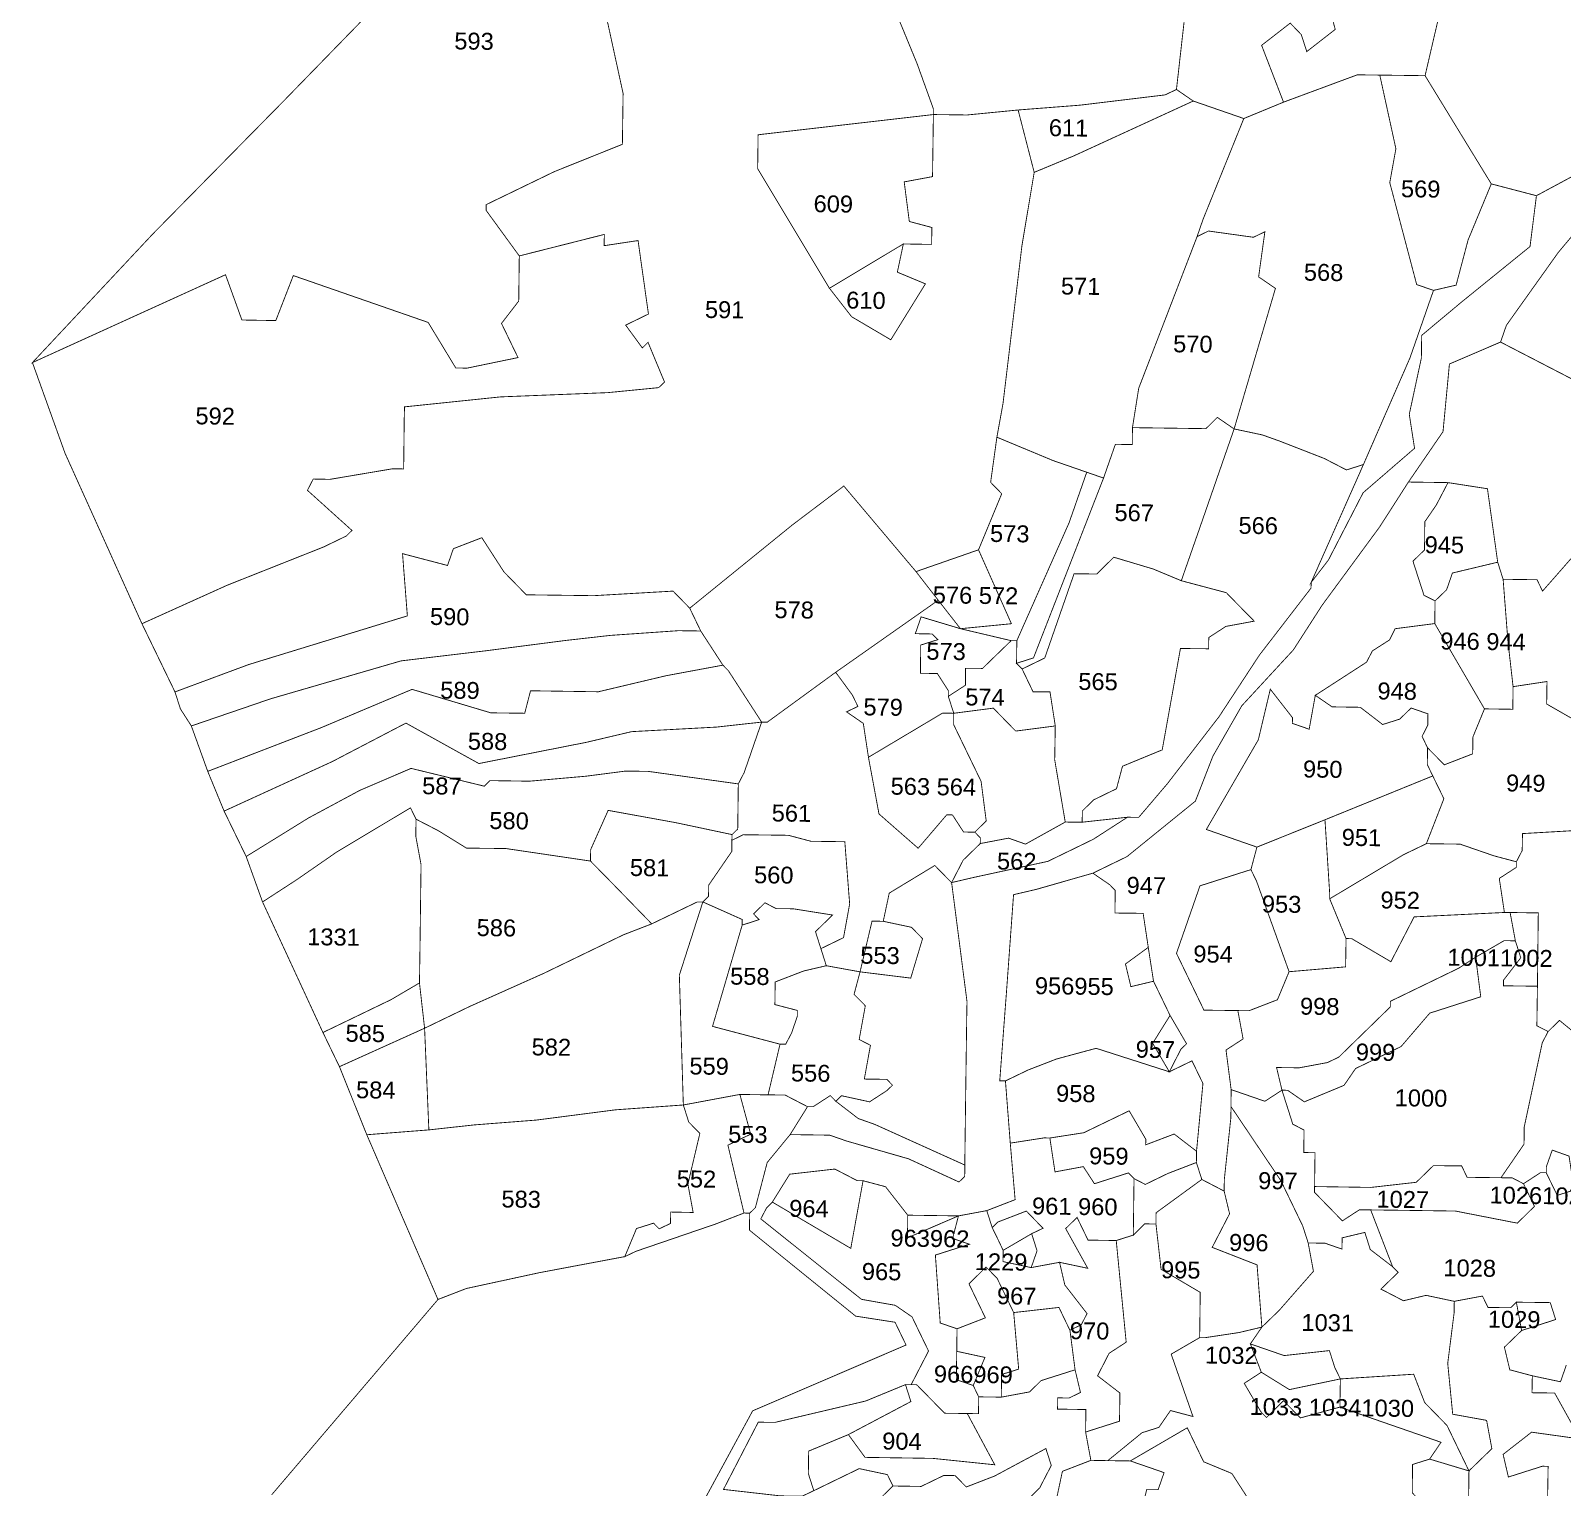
# Model space of a CAD drawing. Header units: metres. Extents: x 259278 to 277237, y 2171369 to 2185379.
# Drawn here: x 267951 to 269027, y 2173847 to 2174870 of the extents above; entities that cross this region are included whole.
import ezdxf

# ---------------------------------------------------------------- set-up
doc = ezdxf.new("R2010")
doc.units = ezdxf.units.M
doc.header["$MEASUREMENT"] = 0
doc.layers.add('SURVEY NO.', color=7, linetype='Continuous')
doc.layers.add('SURVEY PLOT BOUNDARY', color=35, linetype='Continuous')
doc.styles.add('PDF Arial', font='arial.ttf')

msp = doc.modelspace()

# ---------------------------------------------------------------- linework, layer by layer
at = {"layer": 'SURVEY PLOT BOUNDARY', "lineweight": 18, "const_width": 0.595}
for points in [[(268756, 2174828.8), (268748, 2174825), (268688.4, 2174817.8), (268644.8, 2174814.4), (268609, 2174810.9), (268585.3, 2174811.2), (268585.3, 2174815.2), (268573.8, 2174847.1), (268550.8, 2174902.9), (268531.6, 2174950.7), (268599.2, 2174969.7), (268666.6, 2174968.8), (268726.2, 2174979.9), (268773.9, 2174987.2)], [(268898.8, 2174838.9), (268883, 2174839.1), (268831.2, 2174819.9), (268815.8, 2174859.8), (268835.9, 2174875.4), (268843.7, 2174867.3), (268847.5, 2174855.4), (268867.5, 2174871), (268860, 2174898.9), (268880, 2174918.4), (268912.1, 2174941.8), (268928.1, 2174953.5), (268940.1, 2174961.3), (268960, 2174965), (268930.6, 2174838.5)], [(268898.8, 2174838.9), (268910.1, 2174787.2), (268905.8, 2174763.4), (268924.7, 2174691.8), (268936.5, 2174687.7), (268920, 2174640.3), (268887.3, 2174565.4), (268875.4, 2174561.6), (268859.7, 2174569.7), (268828.1, 2174582), (268816.3, 2174586.2), (268796.5, 2174590.4), (268825.5, 2174689.1), (268813.7, 2174697.2), (268818.1, 2174728.9), (268810.1, 2174725), (268778.5, 2174729.4), (268770.5, 2174725.5), (268774.6, 2174737.4), (268803.3, 2174808.4), (268831.2, 2174819.9), (268883, 2174839.1)], [(268930.6, 2174838.5), (268977.1, 2174762.5), (268960.8, 2174723.1), (268952.4, 2174691.4), (268936.5, 2174687.7), (268924.7, 2174691.8), (268905.8, 2174763.4), (268910.1, 2174787.2), (268898.8, 2174838.9)], [(268767.8, 2174820.7), (268684, 2174782.2), (268656.1, 2174770.6), (268644.8, 2174814.4), (268688.4, 2174817.8), (268748, 2174825), (268756, 2174828.8)], [(268564.2, 2174720.3), (268512.3, 2174689.2), (268461.9, 2174773.2), (268462.2, 2174797), (268585.3, 2174811.2), (268584.7, 2174767.6), (268564.8, 2174763.9), (268568.4, 2174736.1), (268584.2, 2174731.9), (268584.1, 2174720)], [(268803.3, 2174808.4), (268774.6, 2174737.4), (268770.5, 2174725.5), (268729.5, 2174619), (268725.1, 2174591.3), (268725, 2174579.4), (268713.1, 2174579.6), (268704.8, 2174555.9), (268693, 2174560), (268669.3, 2174568.2), (268629.9, 2174584.6), (268634.2, 2174608.3), (268647.5, 2174719.2), (268656.1, 2174770.6), (268684, 2174782.2), (268767.8, 2174820.7)], [(269008.8, 2174754.2), (269004.3, 2174718.5), (268956.2, 2174679.5), (268928.2, 2174656.1), (268928, 2174640.2), (268919.5, 2174600.7), (268923.2, 2174576.8), (268887.1, 2174545.6), (268862.7, 2174498.3), (268850.6, 2174482.6), (268887.3, 2174565.4), (268920, 2174640.3), (268936.5, 2174687.7), (268952.4, 2174691.4), (268960.8, 2174723.1), (268977.1, 2174762.5)], [(268029.5, 2174453.6), (267975.5, 2174573.3), (267952.6, 2174637), (268088.2, 2174698.7), (268099.7, 2174666.9), (268123.5, 2174666.5), (268135.8, 2174698.1), (268230.5, 2174665.2), (268249.9, 2174633.2), (268257.8, 2174633.1), (268293.6, 2174640.5), (268282, 2174664.5), (268294.1, 2174680.2), (268294.5, 2174711.9), (268354.2, 2174727), (268354.1, 2174719.1), (268377.9, 2174722.7), (268385.2, 2174671.1), (268369.2, 2174663.3), (268380.9, 2174647.3), (268384.9, 2174651.2), (268396.5, 2174623.3), (268392.4, 2174619.4), (268356.7, 2174615.9), (268281.3, 2174612.9), (268213.9, 2174605.9), (268213.7, 2174598), (268213.3, 2174562.3), (268205.4, 2174562.4), (268161.6, 2174555), (268149.8, 2174555.2), (268145.7, 2174547.3), (268177, 2174519.1), (268173, 2174515.2), (268157.1, 2174507.5), (268089.3, 2174480.6)], [(268725.1, 2174591.3), (268729.5, 2174619), (268770.5, 2174725.5), (268778.5, 2174729.4), (268810.1, 2174725), (268818.1, 2174728.9), (268813.7, 2174697.2), (268825.5, 2174689.1), (268796.5, 2174590.4), (268784.7, 2174598.5), (268776.7, 2174590.6)], [(268512.3, 2174689.2), (268564.2, 2174720.3), (268560, 2174700.5), (268579.7, 2174692.3), (268555.4, 2174653), (268527.9, 2174669.2)], [(269046.6, 2174618.8), (269121.5, 2174582.2), (269153, 2174565.9), (269133.1, 2174562.2), (269137, 2174554.2), (269077.2, 2174527.2), (269068.9, 2174499.6), (269037.2, 2174504), (269013.1, 2174476.5), (269009.2, 2174484.5), (268985.4, 2174484.8), (268981.6, 2174496.8), (268974.4, 2174548.4), (268946.7, 2174552.7), (268918.9, 2174553.1), (268943.2, 2174588.5), (268947.7, 2174636), (268983.6, 2174651.4)], [(268796.5, 2174590.4), (268771.8, 2174519.3), (268759.4, 2174483.8), (268739.7, 2174492), (268712, 2174500.3), (268700, 2174488.5), (268684.1, 2174488.7), (268663.5, 2174429.5), (268647.6, 2174421.8), (268643.7, 2174425.8), (268655.6, 2174429.6), (268704.8, 2174555.9), (268713.1, 2174579.6), (268725, 2174579.4), (268725.1, 2174591.3), (268776.7, 2174590.6), (268784.7, 2174598.5)], [(268693, 2174560), (268680.6, 2174524.5), (268643.9, 2174441.7), (268639.9, 2174441.7), (268604.3, 2174450.1), (268640.1, 2174453.6), (268617, 2174505.5), (268633.3, 2174544.9), (268625.5, 2174552.9), (268629.9, 2174584.6), (268669.3, 2174568.2)], [(268887.3, 2174565.4), (268850.6, 2174482.6), (268850.5, 2174478.6), (268814.2, 2174431.5), (268785.9, 2174388.3), (268749.6, 2174341.2), (268729.5, 2174317.6), (268721.6, 2174317.7), (268689.8, 2174314.2), (268689.9, 2174322.1), (268697.9, 2174329.9), (268713.9, 2174337.7), (268718.1, 2174353.5), (268746, 2174365), (268758.8, 2174436.2), (268778.6, 2174436), (268778.7, 2174443.9), (268790.7, 2174451.7), (268810.6, 2174455.4), (268798.8, 2174467.4), (268791, 2174475.4), (268759.4, 2174483.8), (268771.8, 2174519.3), (268796.5, 2174590.4), (268816.3, 2174586.2), (268828.1, 2174582), (268859.7, 2174569.7), (268875.4, 2174561.6)], [(268643.7, 2174425.8), (268643.9, 2174441.7), (268680.6, 2174524.5), (268693, 2174560), (268704.8, 2174555.9), (268655.6, 2174429.6)], [(268946.7, 2174552.7), (268938.5, 2174537), (268930.4, 2174525.2), (268930.2, 2174505.4), (268922.1, 2174497.5), (268929.8, 2174473.6), (268937.6, 2174469.6), (268937.4, 2174453.7), (268909.6, 2174450.1), (268905.6, 2174442.2), (268893.6, 2174434.5), (268889.5, 2174426.6), (268853.5, 2174403.3), (268849.2, 2174379.5), (268837.4, 2174383.6), (268837.5, 2174387.6), (268821.9, 2174407.6), (268813.5, 2174372.1), (268777, 2174309.1), (268812.5, 2174296.7), (268808.3, 2174280.9), (268772.5, 2174269.5), (268756, 2174222.1), (268775.3, 2174182.2), (268799.1, 2174181.9), (268802.8, 2174162), (268790.8, 2174154.2), (268794.4, 2174126.4), (268794.3, 2174114.5), (268794.2, 2174106.6), (268789.6, 2174063.1), (268789.5, 2174055.1), (268773.8, 2174063.3), (268770, 2174075.2), (268770.1, 2174083.1), (268774.6, 2174130.7), (268766.9, 2174146.6), (268751, 2174138.9), (268759.1, 2174154.7), (268763.1, 2174158.6), (268751.5, 2174178.5), (268739.9, 2174202.5), (268736.2, 2174226.3), (268732.6, 2174250.2), (268712.8, 2174250.4), (268713, 2174266.3), (268709.1, 2174270.3), (268697.3, 2174278.4), (268721.2, 2174290), (268769.3, 2174329), (268781.6, 2174360.6), (268801.9, 2174396), (268838.1, 2174435.2), (268858.3, 2174466.6), (268898.7, 2174521.6), (268918.9, 2174553.1)], [(268981.6, 2174496.8), (268965.7, 2174493), (268949.8, 2174489.2), (268945.7, 2174477.4), (268937.6, 2174469.6), (268929.8, 2174473.6), (268922.1, 2174497.5), (268930.2, 2174505.4), (268930.4, 2174525.2), (268938.5, 2174537), (268946.7, 2174552.7), (268974.4, 2174548.4)], [(268573.1, 2174490.2), (268588.7, 2174470.1), (268516.7, 2174419.5), (268468.7, 2174384.5), (268464.7, 2174384.5), (268441.4, 2174420.5), (268437.5, 2174424.5), (268421.9, 2174448.5), (268414.2, 2174464.5), (268486.3, 2174523), (268522.4, 2174550.3)], [(268414.2, 2174464.5), (268421.9, 2174448.5), (268406.1, 2174448.7), (268358.5, 2174445.4), (268326.7, 2174441.8), (268271.1, 2174434.6), (268211.5, 2174427.5), (268120, 2174400.9), (268064.2, 2174381.8), (268056.5, 2174393.8), (268052.7, 2174405.7), (268104.4, 2174424.9), (268215.9, 2174459.1), (268212.5, 2174502.8), (268244.1, 2174494.5), (268248.2, 2174506.3), (268268.2, 2174514), (268283.7, 2174490), (268299.4, 2174473.9), (268346.9, 2174473.3), (268402.5, 2174476.5)], [(268604.3, 2174450.1), (268588.7, 2174470.1), (268573.1, 2174490.2), (268617, 2174505.5), (268640.1, 2174453.6)], [(268759.4, 2174483.8), (268791, 2174475.4), (268798.8, 2174467.4), (268810.6, 2174455.4), (268790.7, 2174451.7), (268778.7, 2174443.9), (268778.6, 2174436), (268758.8, 2174436.2), (268746, 2174365), (268718.1, 2174353.5), (268713.9, 2174337.7), (268697.9, 2174329.9), (268689.9, 2174322.1), (268689.8, 2174314.2), (268677.9, 2174314.3), (268670.5, 2174358), (268670.9, 2174381.8), (268667.2, 2174405.7), (268655.3, 2174405.8), (268647.6, 2174421.8), (268663.5, 2174429.5), (268684.1, 2174488.7), (268700, 2174488.5), (268712, 2174500.3), (268739.7, 2174492)], [(268985.4, 2174484.8), (268988.8, 2174441.1), (268992.4, 2174409.4), (268992.2, 2174393.5), (268972.3, 2174393.8), (268937.4, 2174453.7), (268937.6, 2174469.6), (268945.7, 2174477.4), (268949.8, 2174489.2), (268965.7, 2174493), (268981.6, 2174496.8)], [(268604.3, 2174450.1), (268576.7, 2174458.4), (268572.6, 2174446.6), (268584.5, 2174446.4), (268588.4, 2174442.4), (268576.4, 2174438.6), (268576.2, 2174418.8), (268588.1, 2174418.6), (268595.8, 2174406.6), (268595.8, 2174402.6), (268599.6, 2174390.7), (268591.7, 2174390.8), (268539.7, 2174359.8), (268536.1, 2174383.6), (268524.3, 2174391.7), (268532.3, 2174395.5), (268528.4, 2174403.5), (268516.7, 2174419.5), (268588.7, 2174470.1)], [(268639.9, 2174441.7), (268619.8, 2174422.2), (268607.9, 2174422.3), (268607.8, 2174410.4), (268595.8, 2174402.6), (268595.8, 2174406.6), (268588.1, 2174418.6), (268576.2, 2174418.8), (268576.4, 2174438.6), (268588.4, 2174442.4), (268584.5, 2174446.4), (268572.6, 2174446.6), (268576.7, 2174458.4), (268604.3, 2174450.1)], [(268421.9, 2174448.5), (268437.5, 2174424.5), (268397.7, 2174417.1), (268350, 2174405.8), (268302.4, 2174406.5), (268298.3, 2174390.7), (268274.5, 2174391), (268219.2, 2174407.5), (268155.4, 2174380.6), (268075.7, 2174349.9), (268064.2, 2174381.8), (268120, 2174400.9), (268211.5, 2174427.5), (268271.1, 2174434.6), (268326.7, 2174441.8), (268358.5, 2174445.4), (268406.1, 2174448.7)], [(268972.3, 2174393.8), (268964.2, 2174374.1), (268964.1, 2174366.1), (268964, 2174362.2), (268944.1, 2174354.5), (268932.3, 2174366.5), (268928.5, 2174374.5), (268932.5, 2174382.4), (268932.6, 2174390.3), (268920.8, 2174394.4), (268912.8, 2174386.6), (268900.8, 2174382.8), (268885.1, 2174394.9), (268865.3, 2174395.2), (268853.5, 2174403.3), (268889.5, 2174426.6), (268893.6, 2174434.5), (268905.6, 2174442.2), (268909.6, 2174450.1), (268937.4, 2174453.7)], [(268595.8, 2174402.6), (268607.8, 2174410.4), (268607.9, 2174422.3), (268619.8, 2174422.2), (268639.9, 2174441.7), (268643.9, 2174441.7), (268643.7, 2174425.8), (268647.6, 2174421.8), (268655.3, 2174405.8), (268667.2, 2174405.7), (268670.9, 2174381.8), (268643.1, 2174378.2), (268627.4, 2174394.3), (268599.6, 2174390.7)], [(268075.7, 2174349.9), (268155.4, 2174380.6), (268219.2, 2174407.5), (268274.5, 2174391), (268298.3, 2174390.7), (268302.4, 2174406.5), (268350, 2174405.8), (268397.7, 2174417.1), (268437.5, 2174424.5), (268441.4, 2174420.5), (268464.7, 2174384.5), (268433, 2174381), (268373.4, 2174377.8), (268341.6, 2174370.3), (268266.1, 2174355.4), (268214.9, 2174383.8), (268163, 2174356.7), (268087.2, 2174322)], [(268539.7, 2174359.8), (268547.1, 2174320), (268574.6, 2174295.9), (268594.7, 2174319.4), (268598.7, 2174319.3), (268606.5, 2174307.3), (268614.4, 2174307.2), (268618.3, 2174303.2), (268618.2, 2174299.2), (268606.2, 2174287.5), (268598.1, 2174271.8), (268594.1, 2174275.8), (268586.3, 2174283.8), (268554.3, 2174264.4), (268550.1, 2174244.6), (268542.2, 2174244.7), (268533.8, 2174209.1), (268510.1, 2174213.4), (268506.3, 2174225.4), (268522.2, 2174233.1), (268526.5, 2174256.8), (268523.1, 2174300.5), (268499.3, 2174300.8), (268483.5, 2174305), (268467.7, 2174305.2), (268451.8, 2174305.4), (268443.8, 2174301.5), (268443.9, 2174305.5), (268447.9, 2174309.4), (268448.3, 2174341.1), (268452.4, 2174349), (268464.7, 2174384.5), (268468.7, 2174384.5), (268516.7, 2174419.5), (268528.4, 2174403.5), (268532.3, 2174395.5), (268524.3, 2174391.7), (268536.1, 2174383.6)], [(269051.4, 2174376.9), (269067.2, 2174368.7), (269054.5, 2174309.4), (268999, 2174306.2), (268998.8, 2174294.3), (268994.7, 2174286.4), (268978.9, 2174290.6), (268955.2, 2174298.8), (268947.3, 2174298.9), (268931.5, 2174299.1), (268943.8, 2174330.7), (268936, 2174346.7), (268932.2, 2174354.6), (268932.3, 2174366.5), (268944.1, 2174354.5), (268964, 2174362.2), (268964.1, 2174366.1), (268964.2, 2174374.1), (268972.3, 2174393.8), (268992.2, 2174393.5), (268992.4, 2174409.4), (269016.2, 2174413), (269016, 2174397.2)], [(268853.5, 2174403.3), (268865.3, 2174395.2), (268885.1, 2174394.9), (268900.8, 2174382.8), (268912.8, 2174386.6), (268920.8, 2174394.4), (268932.6, 2174390.3), (268932.5, 2174382.4), (268928.5, 2174374.5), (268932.3, 2174366.5), (268932.2, 2174354.6), (268936, 2174346.7), (268860.3, 2174315.9), (268812.5, 2174296.7), (268777, 2174309.1), (268813.5, 2174372.1), (268821.9, 2174407.6), (268837.5, 2174387.6), (268837.4, 2174383.6), (268849.2, 2174379.5)], [(268670.9, 2174381.8), (268670.5, 2174358), (268677.9, 2174314.3), (268650, 2174298.8), (268638.1, 2174303), (268618.2, 2174299.2), (268618.3, 2174303.2), (268614.4, 2174307.2), (268622.4, 2174315.1), (268618.8, 2174342.9), (268599.5, 2174382.8), (268599.6, 2174390.7), (268627.4, 2174394.3), (268643.1, 2174378.2)], [(268448.3, 2174341.1), (268416.6, 2174345.5), (268385, 2174349.9), (268369.1, 2174350.1), (268341.3, 2174346.5), (268301.6, 2174343), (268273.9, 2174343.4), (268269.9, 2174339.5), (268218.5, 2174352), (268182.6, 2174336.6), (268146.7, 2174317.3), (268102.7, 2174290.1), (268087.2, 2174322), (268163, 2174356.7), (268214.9, 2174383.8), (268266.1, 2174355.4), (268341.6, 2174370.3), (268373.4, 2174377.8), (268433, 2174381), (268464.7, 2174384.5), (268452.4, 2174349)], [(268614.4, 2174307.2), (268606.5, 2174307.3), (268598.7, 2174319.3), (268594.7, 2174319.4), (268574.6, 2174295.9), (268547.1, 2174320), (268539.7, 2174359.8), (268591.7, 2174390.8), (268599.6, 2174390.7), (268599.5, 2174382.8), (268618.8, 2174342.9), (268622.4, 2174315.1)], [(268443.9, 2174305.5), (268404.3, 2174313.9), (268356.9, 2174322.5), (268344.6, 2174294.9), (268344.5, 2174286.9), (268285.1, 2174295.7), (268257.4, 2174296), (268237.7, 2174308.2), (268222, 2174316.3), (268218.1, 2174324.3), (268166.2, 2174293.2), (268138.2, 2174273.8), (268114.2, 2174258.2), (268102.7, 2174290.1), (268146.7, 2174317.3), (268182.6, 2174336.6), (268218.5, 2174352), (268269.9, 2174339.5), (268273.9, 2174343.4), (268301.6, 2174343), (268341.3, 2174346.5), (268369.1, 2174350.1), (268385, 2174349.9), (268416.6, 2174345.5), (268448.3, 2174341.1), (268447.9, 2174309.4)], [(268863.6, 2174260.4), (268863.6, 2174264.3), (268860.3, 2174315.9), (268936, 2174346.7), (268943.8, 2174330.7), (268931.5, 2174299.1), (268915.5, 2174291.4)], [(268224.4, 2174201.3), (268204.5, 2174189.6), (268172.6, 2174174.2), (268156.6, 2174166.5), (268114.2, 2174258.2), (268138.2, 2174273.8), (268166.2, 2174293.2), (268218.1, 2174324.3), (268222, 2174316.3), (268221.8, 2174304.4), (268225.5, 2174284.5), (268224.8, 2174229)], [(268387.5, 2174242.8), (268367.6, 2174235.1), (268311.8, 2174208.1), (268259.9, 2174184.9), (268228, 2174169.5), (268224.4, 2174201.3), (268224.8, 2174229), (268225.5, 2174284.5), (268221.8, 2174304.4), (268222, 2174316.3), (268237.7, 2174308.2), (268257.4, 2174296), (268285.1, 2174295.7), (268344.5, 2174286.9), (268360.2, 2174270.9)], [(268443.8, 2174301.5), (268443.7, 2174293.6), (268435.6, 2174281.8), (268427.5, 2174270), (268427.4, 2174262.1), (268423.4, 2174258.2), (268419.5, 2174258.2), (268387.5, 2174242.8), (268360.2, 2174270.9), (268344.5, 2174286.9), (268344.6, 2174294.9), (268356.9, 2174322.5), (268404.3, 2174313.9), (268443.9, 2174305.5)], [(268598.1, 2174271.8), (268606.2, 2174287.5), (268618.2, 2174299.2), (268638.1, 2174303), (268650, 2174298.8), (268677.9, 2174314.3), (268689.8, 2174314.2), (268721.6, 2174317.7), (268697.6, 2174302.2), (268665.7, 2174286.7), (268614, 2174275.5)], [(268863.6, 2174260.4), (268875.1, 2174232.5), (268874.8, 2174212.6), (268835.1, 2174209.2), (268812.2, 2174272.9), (268808.3, 2174280.9), (268812.5, 2174296.7), (268860.3, 2174315.9), (268863.6, 2174264.3)], [(268506.3, 2174225.4), (268502.5, 2174237.3), (268514.5, 2174249), (268486.8, 2174253.4), (268474.9, 2174253.5), (268467, 2174257.6), (268459, 2174249.8), (268462.9, 2174245.8), (268451, 2174241.9), (268451, 2174245.9), (268423.4, 2174258.2), (268427.4, 2174262.1), (268427.5, 2174270), (268435.6, 2174281.8), (268443.7, 2174293.6), (268443.8, 2174301.5), (268451.8, 2174305.4), (268467.7, 2174305.2), (268483.5, 2174305), (268499.3, 2174300.8), (268523.1, 2174300.5), (268526.5, 2174256.8), (268522.2, 2174233.1)], [(268875.1, 2174232.5), (268863.6, 2174260.4), (268915.5, 2174291.4), (268931.5, 2174299.1), (268947.3, 2174298.9), (268955.2, 2174298.8), (268978.9, 2174290.6), (268994.7, 2174286.4), (268994.7, 2174282.5), (268982.7, 2174274.7), (268986.3, 2174250.8), (268922.9, 2174247.7), (268906.6, 2174216.2), (268879.1, 2174232.4)], [(268598.1, 2174271.8), (268608.9, 2174188.3), (268608.7, 2174176.4), (268607.9, 2174117), (268607.4, 2174077.3), (268607.4, 2174073.4), (268544.3, 2174101.9), (268532.5, 2174106.1), (268516.8, 2174118.2), (268520.8, 2174122.1), (268540.5, 2174117.8), (268552.5, 2174125.6), (268556.6, 2174129.5), (268552.6, 2174133.6), (268536.8, 2174133.8), (268541.1, 2174157.5), (268533.2, 2174161.6), (268537.5, 2174185.3), (268529.6, 2174193.3), (268533.8, 2174209.1), (268569.4, 2174204.7), (268577.7, 2174232.4), (268569.9, 2174240.4), (268550.1, 2174244.6), (268554.3, 2174264.4), (268586.3, 2174283.8), (268594.1, 2174275.8)], [(268736.2, 2174226.3), (268720.2, 2174214.6), (268724, 2174198.7), (268739.9, 2174202.5), (268751.5, 2174178.5), (268739.3, 2174158.9), (268751, 2174138.9), (268699.6, 2174155.4), (268671.8, 2174147.9), (268651.9, 2174140.2), (268635.9, 2174132.5), (268631.9, 2174132.5), (268636.7, 2174195.9), (268641.6, 2174263.3), (268657.5, 2174267), (268697.3, 2174278.4), (268709.1, 2174270.3), (268713, 2174266.3), (268712.8, 2174250.4), (268732.6, 2174250.2)], [(268799.1, 2174181.9), (268775.3, 2174182.2), (268756, 2174222.1), (268772.5, 2174269.5), (268808.3, 2174280.9), (268812.2, 2174272.9), (268835.1, 2174209.2), (268826.9, 2174189.5), (268807, 2174181.8)], [(268423.4, 2174258.2), (268406.9, 2174206.8), (268409.7, 2174115.6), (268362.1, 2174112.2), (268306.5, 2174105), (268262.8, 2174101.6), (268231, 2174098.1), (268228, 2174169.5), (268259.9, 2174184.9), (268311.8, 2174208.1), (268367.6, 2174235.1), (268387.5, 2174242.8), (268419.5, 2174258.2)], [(268451, 2174241.9), (268430.2, 2174170.8), (268477.6, 2174158.3), (268469.2, 2174122.7), (268449.4, 2174123), (268409.7, 2174115.6), (268406.9, 2174206.8), (268423.4, 2174258.2), (268451, 2174245.9)], [(268506.3, 2174225.4), (268510.1, 2174213.4), (268494.2, 2174209.7), (268474.2, 2174202), (268474, 2174186.1), (268489.8, 2174182), (268489.8, 2174178), (268485.7, 2174166.1), (268481.6, 2174158.3), (268477.6, 2174158.3), (268430.2, 2174170.8), (268451, 2174241.9), (268462.9, 2174245.8), (268459, 2174249.8), (268467, 2174257.6), (268474.9, 2174253.5), (268486.8, 2174253.4), (268514.5, 2174249), (268502.5, 2174237.3)], [(268550.1, 2174244.6), (268569.9, 2174240.4), (268577.7, 2174232.4), (268569.4, 2174204.7), (268533.8, 2174209.1), (268542.2, 2174244.7)], [(268990.3, 2174250.8), (268994, 2174230.9), (268986.1, 2174231), (268966.1, 2174219.4), (268954.1, 2174211.6), (268906.2, 2174188.4), (268906.2, 2174184.5), (268902.2, 2174180.6), (268870, 2174149.2), (268862.1, 2174145.4), (268842.2, 2174141.7), (268826.3, 2174141.9), (268830.1, 2174126), (268818.1, 2174118.2), (268794.4, 2174126.4), (268790.8, 2174154.2), (268802.8, 2174162), (268799.1, 2174181.9), (268807, 2174181.8), (268826.9, 2174189.5), (268835.1, 2174209.2), (268874.8, 2174212.6), (268875.1, 2174232.5), (268879.1, 2174232.4), (268906.6, 2174216.2), (268922.9, 2174247.7), (268986.3, 2174250.8)], [(268994, 2174230.9), (268990.3, 2174250.8), (269002.2, 2174250.6), (269010.1, 2174250.5), (269009.5, 2174199), (268985.7, 2174199.3), (268985.7, 2174203.3), (268997.8, 2174219)], [(268830.1, 2174126), (268834.1, 2174125.9), (268845.8, 2174117.8), (268873.7, 2174129.4), (268881.8, 2174141.2), (268913.7, 2174156.6), (268933.9, 2174180.1), (268969.7, 2174191.6), (268966.1, 2174219.4), (268986.1, 2174231), (268994, 2174230.9), (268997.8, 2174219), (268985.7, 2174203.3), (268985.7, 2174199.3), (269009.5, 2174199), (269009.1, 2174171.2), (269017, 2174167.2), (269012.9, 2174159.3), (269000.2, 2174100), (269000.1, 2174088.1), (268983.9, 2174064.5), (268960.1, 2174064.8), (268956.3, 2174072.8), (268936.4, 2174073), (268924.4, 2174061.3), (268892.6, 2174057.7), (268853, 2174058.3), (268853.3, 2174082.1), (268845.4, 2174082.2), (268845.6, 2174098), (268837.7, 2174102.1)], [(268739.9, 2174202.5), (268724, 2174198.7), (268720.2, 2174214.6), (268736.2, 2174226.3)], [(268830.1, 2174126), (268826.3, 2174141.9), (268842.2, 2174141.7), (268862.1, 2174145.4), (268870, 2174149.2), (268902.2, 2174180.6), (268906.2, 2174184.5), (268906.2, 2174188.4), (268954.1, 2174211.6), (268966.1, 2174219.4), (268969.7, 2174191.6), (268933.9, 2174180.1), (268913.7, 2174156.6), (268881.8, 2174141.2), (268873.7, 2174129.4), (268845.8, 2174117.8), (268834.1, 2174125.9)], [(268516.8, 2174118.2), (268512.9, 2174122.2), (268500.9, 2174114.4), (268496.9, 2174114.4), (268481.1, 2174122.6), (268469.2, 2174122.7), (268477.6, 2174158.3), (268481.6, 2174158.3), (268485.7, 2174166.1), (268489.8, 2174178), (268489.8, 2174182), (268474, 2174186.1), (268474.2, 2174202), (268494.2, 2174209.7), (268510.1, 2174213.4), (268533.8, 2174209.1), (268529.6, 2174193.3), (268537.5, 2174185.3), (268533.2, 2174161.6), (268541.1, 2174157.5), (268536.8, 2174133.8), (268552.6, 2174133.6), (268556.6, 2174129.5), (268552.5, 2174125.6), (268540.5, 2174117.8), (268520.8, 2174122.1)], [(268228, 2174169.5), (268168.2, 2174142.5), (268156.6, 2174166.5), (268172.6, 2174174.2), (268204.5, 2174189.6), (268224.4, 2174201.3)], [(268751, 2174138.9), (268739.3, 2174158.9), (268751.5, 2174178.5), (268763.1, 2174158.6), (268759.1, 2174154.7)], [(268168.2, 2174142.5), (268228, 2174169.5), (268231, 2174098.1), (268187.4, 2174094.7)], [(268751, 2174138.9), (268766.9, 2174146.6), (268774.6, 2174130.7), (268770.1, 2174083.1), (268754.4, 2174095.2), (268734.4, 2174087.6), (268734.5, 2174091.5), (268722.8, 2174111.5), (268690.9, 2174096.1), (268667.1, 2174092.4), (268663.1, 2174092.5), (268639.3, 2174088.8), (268635.9, 2174132.5), (268651.9, 2174140.2), (268671.8, 2174147.9), (268699.6, 2174155.4)], [(268452.3, 2174039.7), (268432.4, 2174032), (268376.6, 2174012.9), (268368.6, 2174009.1), (268376.8, 2174028.8), (268388.8, 2174032.6), (268392.7, 2174028.6), (268400.7, 2174032.4), (268400.8, 2174040.4), (268416.6, 2174040.1), (268412.9, 2174060), (268421.3, 2174095.6), (268413.5, 2174103.6), (268409.7, 2174115.6), (268449.4, 2174123), (268457, 2174095.1), (268441, 2174087.4)], [(268496.9, 2174114.4), (268484.7, 2174094.8), (268468.6, 2174075.2), (268460.3, 2174043.5), (268456.3, 2174039.6), (268452.3, 2174039.7), (268441, 2174087.4), (268457, 2174095.1), (268449.4, 2174123), (268469.2, 2174122.7), (268481.1, 2174122.6)], [(268607.4, 2174073.4), (268607.3, 2174065.4), (268603.3, 2174061.5), (268567.8, 2174077.8), (268524.3, 2174090.3), (268512.5, 2174094.4), (268484.7, 2174094.8), (268496.9, 2174114.4), (268500.9, 2174114.4), (268512.9, 2174122.2), (268516.8, 2174118.2), (268532.5, 2174106.1), (268544.3, 2174101.9)], [(268853, 2174058.3), (268852.9, 2174054.3), (268872.5, 2174034.2), (268884.5, 2174042), (268892.4, 2174041.9), (268907.8, 2174002), (268892.1, 2174014.1), (268888.3, 2174026.1), (268872.4, 2174022.3), (268872.2, 2174014.4), (268860.4, 2174018.5), (268848.5, 2174018.7), (268844.7, 2174030.6), (268829.3, 2174062.5), (268794.3, 2174114.5), (268794.4, 2174126.4), (268818.1, 2174118.2), (268830.1, 2174126), (268837.7, 2174102.1), (268845.6, 2174098), (268845.4, 2174082.2), (268853.3, 2174082.1)], [(268187.4, 2174094.7), (268231, 2174098.1), (268262.8, 2174101.6), (268306.5, 2174105), (268362.1, 2174112.2), (268409.7, 2174115.6), (268413.5, 2174103.6), (268421.3, 2174095.6), (268412.9, 2174060), (268416.6, 2174040.1), (268400.8, 2174040.4), (268400.7, 2174032.4), (268392.7, 2174028.6), (268388.8, 2174032.6), (268376.8, 2174028.8), (268368.6, 2174009.1), (268309, 2173997.9), (268257.3, 2173986.7), (268237.4, 2173979)], [(268770.1, 2174083.1), (268770, 2174075.2), (268750, 2174067.5), (268734.1, 2174059.8), (268726.2, 2174063.9), (268722.3, 2174067.9), (268698.4, 2174060.3), (268690.6, 2174072.3), (268670.7, 2174068.6), (268667.1, 2174092.4), (268690.9, 2174096.1), (268722.8, 2174111.5), (268734.5, 2174091.5), (268734.4, 2174087.6), (268754.4, 2174095.2)], [(268848.5, 2174018.7), (268852.2, 2173998.8), (268828.1, 2173971.3), (268816, 2173959.6), (268812.6, 2174003.3), (268781.1, 2174015.6), (268793.3, 2174039.2), (268789.5, 2174055.1), (268789.6, 2174063.1), (268794.2, 2174106.6), (268794.3, 2174114.5), (268829.3, 2174062.5), (268844.7, 2174030.6)], [(268726.2, 2174063.9), (268725.7, 2174024.2), (268713.7, 2174020.4), (268693.9, 2174020.7), (268686.2, 2174036.6), (268678.2, 2174028.8), (268693.7, 2174000.9), (268673.9, 2174005.1), (268654, 2174001.4), (268658.1, 2174013.2), (268654.3, 2174025.2), (268662.3, 2174029), (268650.6, 2174041.1), (268630.6, 2174033.4), (268626.6, 2174029.5), (268622.8, 2174041.4), (268642.7, 2174049.1), (268639.3, 2174088.8), (268663.1, 2174092.5), (268667.1, 2174092.4), (268670.7, 2174068.6), (268690.6, 2174072.3), (268698.4, 2174060.3), (268722.3, 2174067.9)], [(269031.7, 2174079.7), (269035.3, 2174055.9), (269023.4, 2174052.1), (269015.7, 2174068), (269015.7, 2174072), (269019.9, 2174083.9)], [(268535.9, 2174062.4), (268527.3, 2174014.9), (268472.2, 2174047.4), (268484.4, 2174067), (268516.1, 2174070.6), (268531.9, 2174062.4)], [(268741.6, 2174032), (268733.7, 2174032.1), (268725.7, 2174024.2), (268726.2, 2174063.9), (268734.1, 2174059.8), (268750, 2174067.5), (268770, 2174075.2), (268773.8, 2174063.3), (268741.7, 2174039.9)], [(268983.9, 2174064.5), (268991.8, 2174064.4), (268999.7, 2174060.3), (269007.4, 2174044.4), (268995.4, 2174032.6), (268951.9, 2174041.1), (268916.2, 2174041.6), (268892.4, 2174041.9), (268884.5, 2174042), (268872.5, 2174034.2), (268852.9, 2174054.3), (268853, 2174058.3), (268892.6, 2174057.7), (268924.4, 2174061.3), (268936.4, 2174073), (268956.3, 2174072.8), (268960.1, 2174064.8)], [(268567.3, 2174038.2), (268567.1, 2174022.3), (268602.9, 2174037.7), (268598.8, 2174021.9), (268610.6, 2174017.8), (268586.7, 2174010.2), (268590.1, 2173962.5), (268601.9, 2173958.4), (268601.7, 2173942.6), (268601.4, 2173922.7), (268613.3, 2173918.6), (268617.1, 2173910.6), (268617, 2173898.8), (268609.1, 2173898.9), (268593.2, 2173899.1), (268573.6, 2173919.1), (268569.7, 2173919.2), (268581.9, 2173942.8), (268570.3, 2173966.8), (268558.5, 2173974.9), (268534.8, 2173979.1), (268499.5, 2174007.3), (268464.1, 2174035.6), (268468.2, 2174043.4), (268472.2, 2174047.4), (268527.3, 2174014.9), (268535.9, 2174062.4), (268551.7, 2174058.2)], [(268789.5, 2174055.1), (268793.3, 2174039.2), (268781.1, 2174015.6), (268812.6, 2174003.3), (268816, 2173959.6), (268800.1, 2173955.8), (268776.3, 2173952.2), (268772.3, 2173952.2), (268772.7, 2173984), (268745.2, 2174000.2), (268741.6, 2174032), (268741.7, 2174039.9), (268773.8, 2174063.3)], [(268602.9, 2174037.7), (268567.1, 2174022.3), (268567.3, 2174038.2)], [(268602.9, 2174037.7), (268622.8, 2174041.4), (268626.6, 2174029.5), (268630.5, 2174021.5), (268634.3, 2174013.5), (268634.2, 2174005.6), (268654, 2174001.4), (268673.9, 2174005.1), (268677.6, 2173989.2), (268693.2, 2173969.1), (268689.2, 2173961.3), (268681.2, 2173957.4), (268677.3, 2173965.4), (268673.5, 2173973.4), (268641.7, 2173969.8), (268630.1, 2173993.8), (268622.3, 2174001.8), (268610.3, 2173990), (268621.8, 2173966.1), (268601.9, 2173958.4), (268590.1, 2173962.5), (268586.7, 2174010.2), (268610.6, 2174017.8), (268598.8, 2174021.9)], [(268654.3, 2174025.2), (268634.3, 2174013.5), (268630.5, 2174021.5), (268626.6, 2174029.5), (268630.6, 2174033.4), (268650.6, 2174041.1), (268662.3, 2174029)], [(268713.7, 2174020.4), (268720.7, 2173949), (268708.7, 2173941.2), (268700.6, 2173925.4), (268716.3, 2173913.3), (268716, 2173893.5), (268692.2, 2173885.9), (268692.4, 2173901.7), (268672.5, 2173902), (268672.6, 2173909.9), (268680.6, 2173909.8), (268688.6, 2173913.7), (268684.8, 2173929.6), (268681.2, 2173957.4), (268689.2, 2173961.3), (268693.2, 2173969.1), (268677.6, 2173989.2), (268673.9, 2174005.1), (268693.7, 2174000.9), (268678.2, 2174028.8), (268686.2, 2174036.6), (268693.9, 2174020.7)], [(268654, 2174001.4), (268634.2, 2174005.6), (268634.3, 2174013.5), (268654.3, 2174025.2), (268658.1, 2174013.2)], [(268772.3, 2173952.2), (268752.3, 2173940.6), (268767.6, 2173896.8), (268751.8, 2173901), (268743.7, 2173889.2), (268731.8, 2173885.4), (268707.8, 2173865.8), (268703.8, 2173865.9), (268695.9, 2173866), (268692.2, 2173885.9), (268716, 2173893.5), (268716.3, 2173913.3), (268700.6, 2173925.4), (268708.7, 2173941.2), (268720.7, 2173949), (268713.7, 2174020.4), (268725.7, 2174024.2), (268733.7, 2174032.1), (268741.6, 2174032), (268745.2, 2174000.2), (268772.7, 2173984)], [(268907.8, 2174002), (268911.7, 2173998), (268899.6, 2173986.3), (268915.4, 2173978.1), (268931.3, 2173981.9), (268951.1, 2173977.7), (268951, 2173969.7), (268946.5, 2173934.1), (268950, 2173898.4), (268973.8, 2173894.1), (268977.5, 2173874.2), (268961.4, 2173858.6), (268946, 2173890.5), (268930.3, 2173906.6), (268922.6, 2173926.5), (268871.1, 2173923.2), (268867.2, 2173931.2), (268863.4, 2173943.1), (268831.6, 2173939.6), (268807.9, 2173947.8), (268816, 2173959.6), (268828.1, 2173971.3), (268852.2, 2173998.8), (268848.5, 2174018.7), (268860.4, 2174018.5), (268872.2, 2174014.4), (268872.4, 2174022.3), (268888.3, 2174026.1), (268892.1, 2174014.1)], [(268633, 2173910.4), (268617.1, 2173910.6), (268613.3, 2173918.6), (268621.5, 2173938.3), (268601.7, 2173942.6), (268601.9, 2173958.4), (268621.8, 2173966.1), (268610.3, 2173990), (268622.3, 2174001.8), (268630.1, 2173993.8), (268641.7, 2173969.8), (268645.2, 2173930.1), (268633.2, 2173926.3)], [(268681.2, 2173957.4), (268684.8, 2173929.6), (268660.9, 2173922), (268652.9, 2173914.1), (268633, 2173910.4), (268633.2, 2173926.3), (268645.2, 2173930.1), (268641.7, 2173969.8), (268673.5, 2173973.4), (268677.3, 2173965.4)], [(268998.4, 2173957.2), (268994.7, 2173977.1), (269018.5, 2173976.8), (269022.3, 2173964.9)], [(268613.3, 2173918.6), (268601.4, 2173922.7), (268601.7, 2173942.6), (268621.5, 2173938.3)], [(268835.3, 2173915.7), (268815.6, 2173927.9), (268807.9, 2173947.8), (268831.6, 2173939.6), (268863.4, 2173943.1), (268867.2, 2173931.2), (268871.1, 2173923.2)], [(268525.6, 2173884.1), (268497.7, 2173872.5), (268497.5, 2173856.7), (268501.3, 2173844.7), (268493.3, 2173840.9), (268481.4, 2173841), (268477.5, 2173841.1), (268437.9, 2173845.6), (268462.3, 2173892.8), (268474.2, 2173892.7), (268537.8, 2173907.7), (268565.7, 2173919.2), (268569.5, 2173907.3)], [(268609.1, 2173898.9), (268628.4, 2173862.9), (268584.9, 2173867.4), (268537.3, 2173868.1), (268525.6, 2173884.1), (268569.5, 2173907.3), (268565.7, 2173919.2), (268569.7, 2173919.2), (268573.6, 2173919.1), (268593.2, 2173899.1)], [(268815.6, 2173927.9), (268835.3, 2173915.7), (268871.1, 2173923.2), (268870.8, 2173903.4), (268843, 2173895.8), (268831.2, 2173907.9), (268819.2, 2173896.1), (268815.3, 2173900.1), (268803.6, 2173920.1)], [(268933.8, 2173866.9), (268941.8, 2173878.7), (268930, 2173882.8), (268894.5, 2173895.1), (268870.8, 2173903.4), (268871.1, 2173923.2), (268922.6, 2173926.5), (268930.3, 2173906.6), (268946, 2173890.5), (268961.4, 2173858.6)], [(268647.9, 2173834.9), (268596.2, 2173823.7), (268592.3, 2173831.7), (268580.5, 2173839.7), (268564.5, 2173828.1), (268560.4, 2173816.2), (268548.4, 2173808.4), (268540.8, 2173832.3), (268556.9, 2173848), (268576.7, 2173847.7), (268592.6, 2173855.4), (268600.6, 2173855.3), (268608.4, 2173847.3), (268628.3, 2173855), (268664.3, 2173874.3), (268668.1, 2173862.4), (268659.9, 2173846.6)], [(268750.6, 2173809.8), (268734.8, 2173813.9), (268726.8, 2173802.2), (268675.1, 2173794.9), (268667.5, 2173818.8), (268675.9, 2173858.3), (268695.9, 2173866), (268703.8, 2173865.9), (268707.8, 2173865.8), (268723.6, 2173865.6), (268735.5, 2173861.5), (268747.3, 2173857.4), (268743.2, 2173845.6), (268735.2, 2173845.7), (268731.1, 2173829.9), (268750.8, 2173821.7)], [(268961.4, 2173858.6), (268961.1, 2173830.8), (268933.3, 2173831.2), (268921.6, 2173843.2), (268921.8, 2173863.1), (268933.8, 2173866.9)]]:
    msp.add_lwpolyline(points, close=True, dxfattribs=at)
for points in [[(268867.5, 2174871), (268847.5, 2174855.4), (268843.7, 2174867.3), (268835.9, 2174875.4), (268815.8, 2174859.8), (268831.2, 2174819.9), (268803.3, 2174808.4), (268767.8, 2174820.7), (268756, 2174828.8), (268773.9, 2174987.2)], [(269109.4, 2174871.8), (269084.7, 2174804.7), (269084.6, 2174796.8), (269044.7, 2174773.5), (269008.8, 2174754.2), (268977.1, 2174762.5), (268930.6, 2174838.5), (268960, 2174965)], [(268344.9, 2174929.3), (268367.4, 2174826), (268366.9, 2174790.3), (268319.1, 2174771.1), (268271.2, 2174747.9), (268271.2, 2174743.9), (268294.5, 2174711.9), (268294.1, 2174680.2), (268282, 2174664.5), (268293.6, 2174640.5), (268257.8, 2174633.1), (268249.9, 2174633.2), (268230.5, 2174665.2), (268135.8, 2174698.1), (268123.5, 2174666.5), (268099.7, 2174666.9), (268088.2, 2174698.7), (267952.6, 2174637), (268037, 2174727.2), (268129.4, 2174821.1), (268201.8, 2174895.5)], [(268550.8, 2174902.9), (268573.8, 2174847.1), (268585.3, 2174815.2), (268585.3, 2174811.2), (268462.2, 2174797), (268461.9, 2174773.2), (268512.3, 2174689.2), (268527.9, 2174669.2), (268555.4, 2174653), (268579.7, 2174692.3), (268560, 2174700.5), (268564.2, 2174720.3), (268584.1, 2174720), (268584.2, 2174731.9), (268568.4, 2174736.1), (268564.8, 2174763.9), (268584.7, 2174767.6), (268585.3, 2174811.2), (268609, 2174810.9), (268644.8, 2174814.4), (268656.1, 2174770.6), (268647.5, 2174719.2), (268634.2, 2174608.3), (268629.9, 2174584.6), (268625.5, 2174552.9), (268633.3, 2174544.9), (268617, 2174505.5), (268573.1, 2174490.2), (268522.4, 2174550.3), (268486.3, 2174523), (268414.2, 2174464.5), (268402.5, 2174476.5), (268346.9, 2174473.3), (268299.4, 2174473.9), (268283.7, 2174490), (268268.2, 2174514), (268248.2, 2174506.3), (268244.1, 2174494.5), (268212.5, 2174502.8), (268215.9, 2174459.1), (268104.4, 2174424.9), (268052.7, 2174405.7), (268029.5, 2174453.6), (268089.3, 2174480.6), (268157.1, 2174507.5), (268173, 2174515.2), (268177, 2174519.1), (268145.7, 2174547.3), (268149.8, 2174555.2), (268161.6, 2174555), (268205.4, 2174562.4), (268213.3, 2174562.3), (268213.7, 2174598), (268213.9, 2174605.9), (268281.3, 2174612.9), (268356.7, 2174615.9), (268392.4, 2174619.4), (268396.5, 2174623.3), (268384.9, 2174651.2), (268380.9, 2174647.3), (268369.2, 2174663.3), (268385.2, 2174671.1), (268377.9, 2174722.7), (268354.1, 2174719.1), (268354.2, 2174727), (268294.5, 2174711.9), (268271.2, 2174743.9), (268271.2, 2174747.9), (268319.1, 2174771.1), (268366.9, 2174790.3), (268367.4, 2174826), (268344.9, 2174929.3)], [(268201.8, 2174895.5), (268129.4, 2174821.1), (268037, 2174727.2), (267952.6, 2174637), (267975.5, 2174573.3), (268029.5, 2174453.6), (268052.7, 2174405.7), (268056.5, 2174393.8), (268064.2, 2174381.8), (268075.7, 2174349.9), (268087.2, 2174322), (268102.7, 2174290.1), (268114.2, 2174258.2), (268156.6, 2174166.5), (268168.2, 2174142.5), (268187.4, 2174094.7), (268237.4, 2173979), (268120.6, 2173841.8)], [(268417.8, 2173826), (268458.4, 2173900.8), (268566.1, 2173947), (268558.4, 2173963), (268530.7, 2173967.3), (268456.1, 2174027.7), (268456.3, 2174039.6), (268460.3, 2174043.5), (268468.6, 2174075.2), (268484.7, 2174094.8), (268512.5, 2174094.4), (268524.3, 2174090.3), (268567.8, 2174077.8), (268603.3, 2174061.5), (268607.3, 2174065.4), (268607.4, 2174073.4), (268607.4, 2174077.3), (268607.9, 2174117), (268608.7, 2174176.4), (268608.9, 2174188.3), (268598.1, 2174271.8), (268614, 2174275.5), (268665.7, 2174286.7), (268697.6, 2174302.2), (268721.6, 2174317.7), (268729.5, 2174317.6), (268749.6, 2174341.2), (268785.9, 2174388.3), (268814.2, 2174431.5), (268850.5, 2174478.6), (268850.6, 2174482.6), (268862.7, 2174498.3), (268887.1, 2174545.6), (268923.2, 2174576.8), (268919.5, 2174600.7), (268928, 2174640.2), (268928.2, 2174656.1), (268956.2, 2174679.5), (269004.3, 2174718.5), (269008.8, 2174754.2), (269044.7, 2174773.5)], [(269060.3, 2174757.5), (269024.1, 2174714.3), (268987.7, 2174663.2), (268983.6, 2174651.4), (268947.7, 2174636), (268943.2, 2174588.5), (268918.9, 2174553.1), (268898.7, 2174521.6), (268858.3, 2174466.6), (268838.1, 2174435.2), (268801.9, 2174396), (268781.6, 2174360.6), (268769.3, 2174329), (268721.2, 2174290), (268697.3, 2174278.4), (268657.5, 2174267), (268641.6, 2174263.3), (268636.7, 2174195.9), (268631.9, 2174132.5), (268635.9, 2174132.5), (268639.3, 2174088.8), (268642.7, 2174049.1), (268622.8, 2174041.4), (268602.9, 2174037.7), (268567.3, 2174038.2), (268551.7, 2174058.2), (268535.9, 2174062.4), (268531.9, 2174062.4), (268516.1, 2174070.6), (268484.4, 2174067), (268472.2, 2174047.4), (268468.2, 2174043.4), (268464.1, 2174035.6), (268499.5, 2174007.3), (268534.8, 2173979.1), (268558.5, 2173974.9), (268570.3, 2173966.8), (268581.9, 2173942.8), (268569.7, 2173919.2), (268565.7, 2173919.2), (268537.8, 2173907.7), (268474.2, 2173892.7), (268462.3, 2173892.8), (268437.9, 2173845.6)], [(269046.6, 2174618.8), (268983.6, 2174651.4), (268987.7, 2174663.2), (269024.1, 2174714.3), (269060.3, 2174757.5)], [(269051.4, 2174376.9), (269016, 2174397.2), (269016.2, 2174413), (268992.4, 2174409.4), (268988.8, 2174441.1), (268985.4, 2174484.8), (269009.2, 2174484.5), (269013.1, 2174476.5), (269037.2, 2174504)], [(269044.6, 2174158.9), (269025, 2174175), (269017, 2174167.2), (269009.1, 2174171.2), (269009.5, 2174199), (269010.1, 2174250.5), (269002.2, 2174250.6), (268990.3, 2174250.8), (268986.3, 2174250.8), (268982.7, 2174274.7), (268994.7, 2174282.5), (268994.7, 2174286.4), (268998.8, 2174294.3), (268999, 2174306.2), (269054.5, 2174309.4)], [(269031.7, 2174079.7), (269019.9, 2174083.9), (269015.7, 2174072), (269015.7, 2174068), (269011.7, 2174068.1), (268999.7, 2174060.3), (268991.8, 2174064.4), (268983.9, 2174064.5), (269000.1, 2174088.1), (269000.2, 2174100), (269012.9, 2174159.3), (269017, 2174167.2), (269025, 2174175), (269044.6, 2174158.9)], [(269029.8, 2173933), (269025.7, 2173921.2), (269005.9, 2173925.4), (268990.1, 2173929.6), (268986.3, 2173945.5), (268998.4, 2173957.2), (269022.3, 2173964.9), (269018.5, 2173976.8), (268994.7, 2173977.1), (268990.7, 2173973.2), (268974.8, 2173973.4), (268970.9, 2173981.4), (268951.1, 2173977.7), (268931.3, 2173981.9), (268915.4, 2173978.1), (268899.6, 2173986.3), (268911.7, 2173998), (268907.8, 2174002), (268892.4, 2174041.9), (268916.2, 2174041.6), (268951.9, 2174041.1), (268995.4, 2174032.6), (269007.4, 2174044.4), (268999.7, 2174060.3), (269011.7, 2174068.1), (269015.7, 2174068), (269023.4, 2174052.1), (269035.3, 2174055.9)], [(268120.6, 2173841.8), (268237.4, 2173979), (268257.3, 2173986.7), (268309, 2173997.9), (268368.6, 2174009.1), (268376.6, 2174012.9), (268432.4, 2174032), (268452.3, 2174039.7), (268456.3, 2174039.6), (268456.1, 2174027.7), (268530.7, 2173967.3), (268558.4, 2173963), (268566.1, 2173947), (268458.4, 2173900.8), (268417.8, 2173826)], [(268961.1, 2173830.8), (268961.4, 2173858.6), (268977.5, 2173874.2), (268973.8, 2173894.1), (268950, 2173898.4), (268946.5, 2173934.1), (268951, 2173969.7), (268951.1, 2173977.7), (268970.9, 2173981.4), (268974.8, 2173973.4), (268990.7, 2173973.2), (268994.7, 2173977.1), (268998.4, 2173957.2), (268986.3, 2173945.5), (268990.1, 2173929.6), (269005.9, 2173925.4), (269005.7, 2173913.5), (269021.6, 2173913.3), (269037.1, 2173885.4)], [(268810.4, 2173832.8), (268794.9, 2173856.8), (268775.1, 2173865), (268763.6, 2173888.9), (268723.6, 2173865.6), (268707.8, 2173865.8), (268731.8, 2173885.4), (268743.7, 2173889.2), (268751.8, 2173901), (268767.6, 2173896.8), (268752.3, 2173940.6), (268772.3, 2173952.2), (268776.3, 2173952.2), (268800.1, 2173955.8), (268816, 2173959.6), (268807.9, 2173947.8), (268815.6, 2173927.9), (268803.6, 2173920.1), (268815.3, 2173900.1), (268819.2, 2173896.1), (268831.2, 2173907.9), (268843, 2173895.8), (268870.8, 2173903.4), (268894.5, 2173895.1), (268930, 2173882.8), (268941.8, 2173878.7), (268933.8, 2173866.9), (268921.8, 2173863.1), (268921.6, 2173843.2)], [(268659.9, 2173846.6), (268668.1, 2173862.4), (268664.3, 2173874.3), (268628.3, 2173855), (268608.4, 2173847.3), (268600.6, 2173855.3), (268592.6, 2173855.4), (268576.7, 2173847.7), (268556.9, 2173848), (268553, 2173856), (268533.2, 2173860.2), (268501.3, 2173844.7), (268497.5, 2173856.7), (268497.7, 2173872.5), (268525.6, 2173884.1), (268537.3, 2173868.1), (268584.9, 2173867.4), (268628.4, 2173862.9), (268609.1, 2173898.9), (268617, 2173898.8), (268617.1, 2173910.6), (268633, 2173910.4), (268652.9, 2173914.1), (268660.9, 2173922), (268684.8, 2173929.6), (268688.6, 2173913.7), (268680.6, 2173909.8), (268672.6, 2173909.9), (268672.5, 2173902), (268692.4, 2173901.7), (268692.2, 2173885.9), (268695.9, 2173866), (268675.9, 2173858.3), (268667.5, 2173818.8)], [(269037.1, 2173885.4), (269021.6, 2173913.3), (269005.7, 2173913.5), (269005.9, 2173925.4), (269025.7, 2173921.2), (269029.8, 2173933)], [(268743.2, 2173845.6), (268747.3, 2173857.4), (268735.5, 2173861.5), (268723.6, 2173865.6), (268763.6, 2173888.9), (268775.1, 2173865), (268794.9, 2173856.8), (268810.4, 2173832.8)], [(269016.5, 2173830.1), (269017, 2173861.8), (269013, 2173861.9), (268989.1, 2173854.3), (268985.4, 2173870.2), (269005.4, 2173885.8), (269037, 2173881.4)], [(269037, 2173881.4), (269005.4, 2173885.8), (268985.4, 2173870.2), (268989.1, 2173854.3), (269013, 2173861.9), (269017, 2173861.8), (269016.5, 2173830.1)], [(268501.3, 2173844.7), (268533.2, 2173860.2), (268553, 2173856), (268556.9, 2173848), (268540.8, 2173832.3)]]:
    msp.add_lwpolyline(points, dxfattribs=at)

# ---------------------------------------------------------------- texts
at = {"layer": 'SURVEY NO.', "attachment_point": 7, "rotation": 359.2544, "style": 'PDF Arial'}
for s, insert, char_height in [('593', (268248.8, 2174856.8), 11.89), ('611', (268666.3, 2174795.9), 11.89), ('569', (268913.6, 2174753), 11.89), ('609', (268501.1, 2174742.5), 11.89), ('568', (268845.4, 2174694.4), 11.89), ('571', (268674.8, 2174684.7), 11.89), ('610', (268524, 2174674.8), 11.89), ('591', (268424.8, 2174668.2), 11.89), ('570', (268753.6, 2174644.1), 11.89), ('592', (268067, 2174593.5), 11.89), ('567', (268712.4, 2174525.6), 11.89), ('573', (268625, 2174510.9), 11.89), ('566', (268799.5, 2174516.6), 11.89), ('945', (268930.2, 2174503), 11.89), ('576 572', (268584.8, 2174467.8), 11.89), ('578', (268473.6, 2174457.4), 11.89), ('590', (268231.7, 2174452.6), 11.89), ('946 944', (268941.2, 2174435.4), 11.89), ('573', (268580.3, 2174428.2), 11.89), ('589', (268238.9, 2174400.9), 11.89), ('565', (268687, 2174407), 11.89), ('574', (268607.6, 2174396.1), 11.89), ('948', (268897.1, 2174400.3), 11.89), ('579', (268536.1, 2174389.1), 11.89), ('588', (268258.3, 2174365), 11.89), ('950', (268844.8, 2174345.5), 11.89), ('587', (268226.2, 2174333.7), 11.89), ('563 564', (268555.2, 2174333.4), 11.89), ('949', (268987.4, 2174335.7), 11.89), ('561', (268471.7, 2174314.6), 11.89), ('580', (268273.4, 2174309.3), 11.89), ('951', (268872, 2174297.5), 11.89), ('581', (268372.1, 2174276.3), 11.89), ('562', (268629.9, 2174280.8), 11.89), ('560', (268459.3, 2174271.2), 11.89), ('947', (268720.9, 2174263.8), 11.89), ('953', (268815.9, 2174250.7), 11.89), ('952', (268899.2, 2174253.5), 11.89), ('586', (268264.5, 2174234.1), 11.89), ('1331', (268145.5, 2174227.7), 11.89), ('553', (268533.9, 2174214.7), 11.89), ('954', (268767.8, 2174215.6), 11.89), ('10011002', (268946.2, 2174213.3), 11.89), ('558', (268442.5, 2174200), 11.89), ('956955', (268656.5, 2174193.3), 11.89), ('998', (268842.7, 2174178.9), 11.89), ('585', (268172.4, 2174159.9), 11.89), ('582', (268303.1, 2174150.3), 11.89), ('957', (268727.3, 2174148.7), 11.89), ('999', (268881.9, 2174146.7), 11.89), ('559', (268413.9, 2174136.9), 11.89), ('556', (268485.2, 2174132), 11.89), ('584', (268179.8, 2174120.2), 11.89), ('958', (268671.4, 2174117.7), 11.89), ('1000', (268909.2, 2174114.6), 11.89), ('553', (268441.1, 2174089), 11.89), ('959', (268694.6, 2174073.8), 11.89), ('552', (268405, 2174057.7), 11.89), ('997', (268813.3, 2174056.4), 11.89), ('10261025', (268975.8, 2174046.3), 11.89), ('583', (268281.9, 2174043.5), 11.89), ('964', (268484, 2174036.9), 11.89), ('961 960', (268654.5, 2174038.6), 11.89), ('1027', (268896.4, 2174043.4), 11.89), ('963962', (268555.1, 2174016.1), 11.89), ('996', (268792.9, 2174013), 11.89), ('965', (268535, 2173992.6), 11.89), ('1229', (268614.3, 2173999.5), 11.89), ('995', (268745.1, 2173993.8), 11.89), ('1028', (268943.4, 2173995.2), 11.89), ('967', (268629.9, 2173975.5), 11.89), ('970', (268681.1, 2173951), 11.89), ('1031', (268843.7, 2173956.8), 11.89), ('1029', (268974.6, 2173959.1), 11.89), ('1032', (268776, 2173933.9), 11.89), ('966969', (268585.6, 2173920.6), 11.89), ('1033 10341030', (268807.3, 2173897.8), 11.894), ('904', (268549.3, 2173873.5), 11.89)]:
    msp.add_mtext(s, dxfattribs=dict(at, insert=insert, char_height=char_height))

doc.saveas('drawing.dxf')
